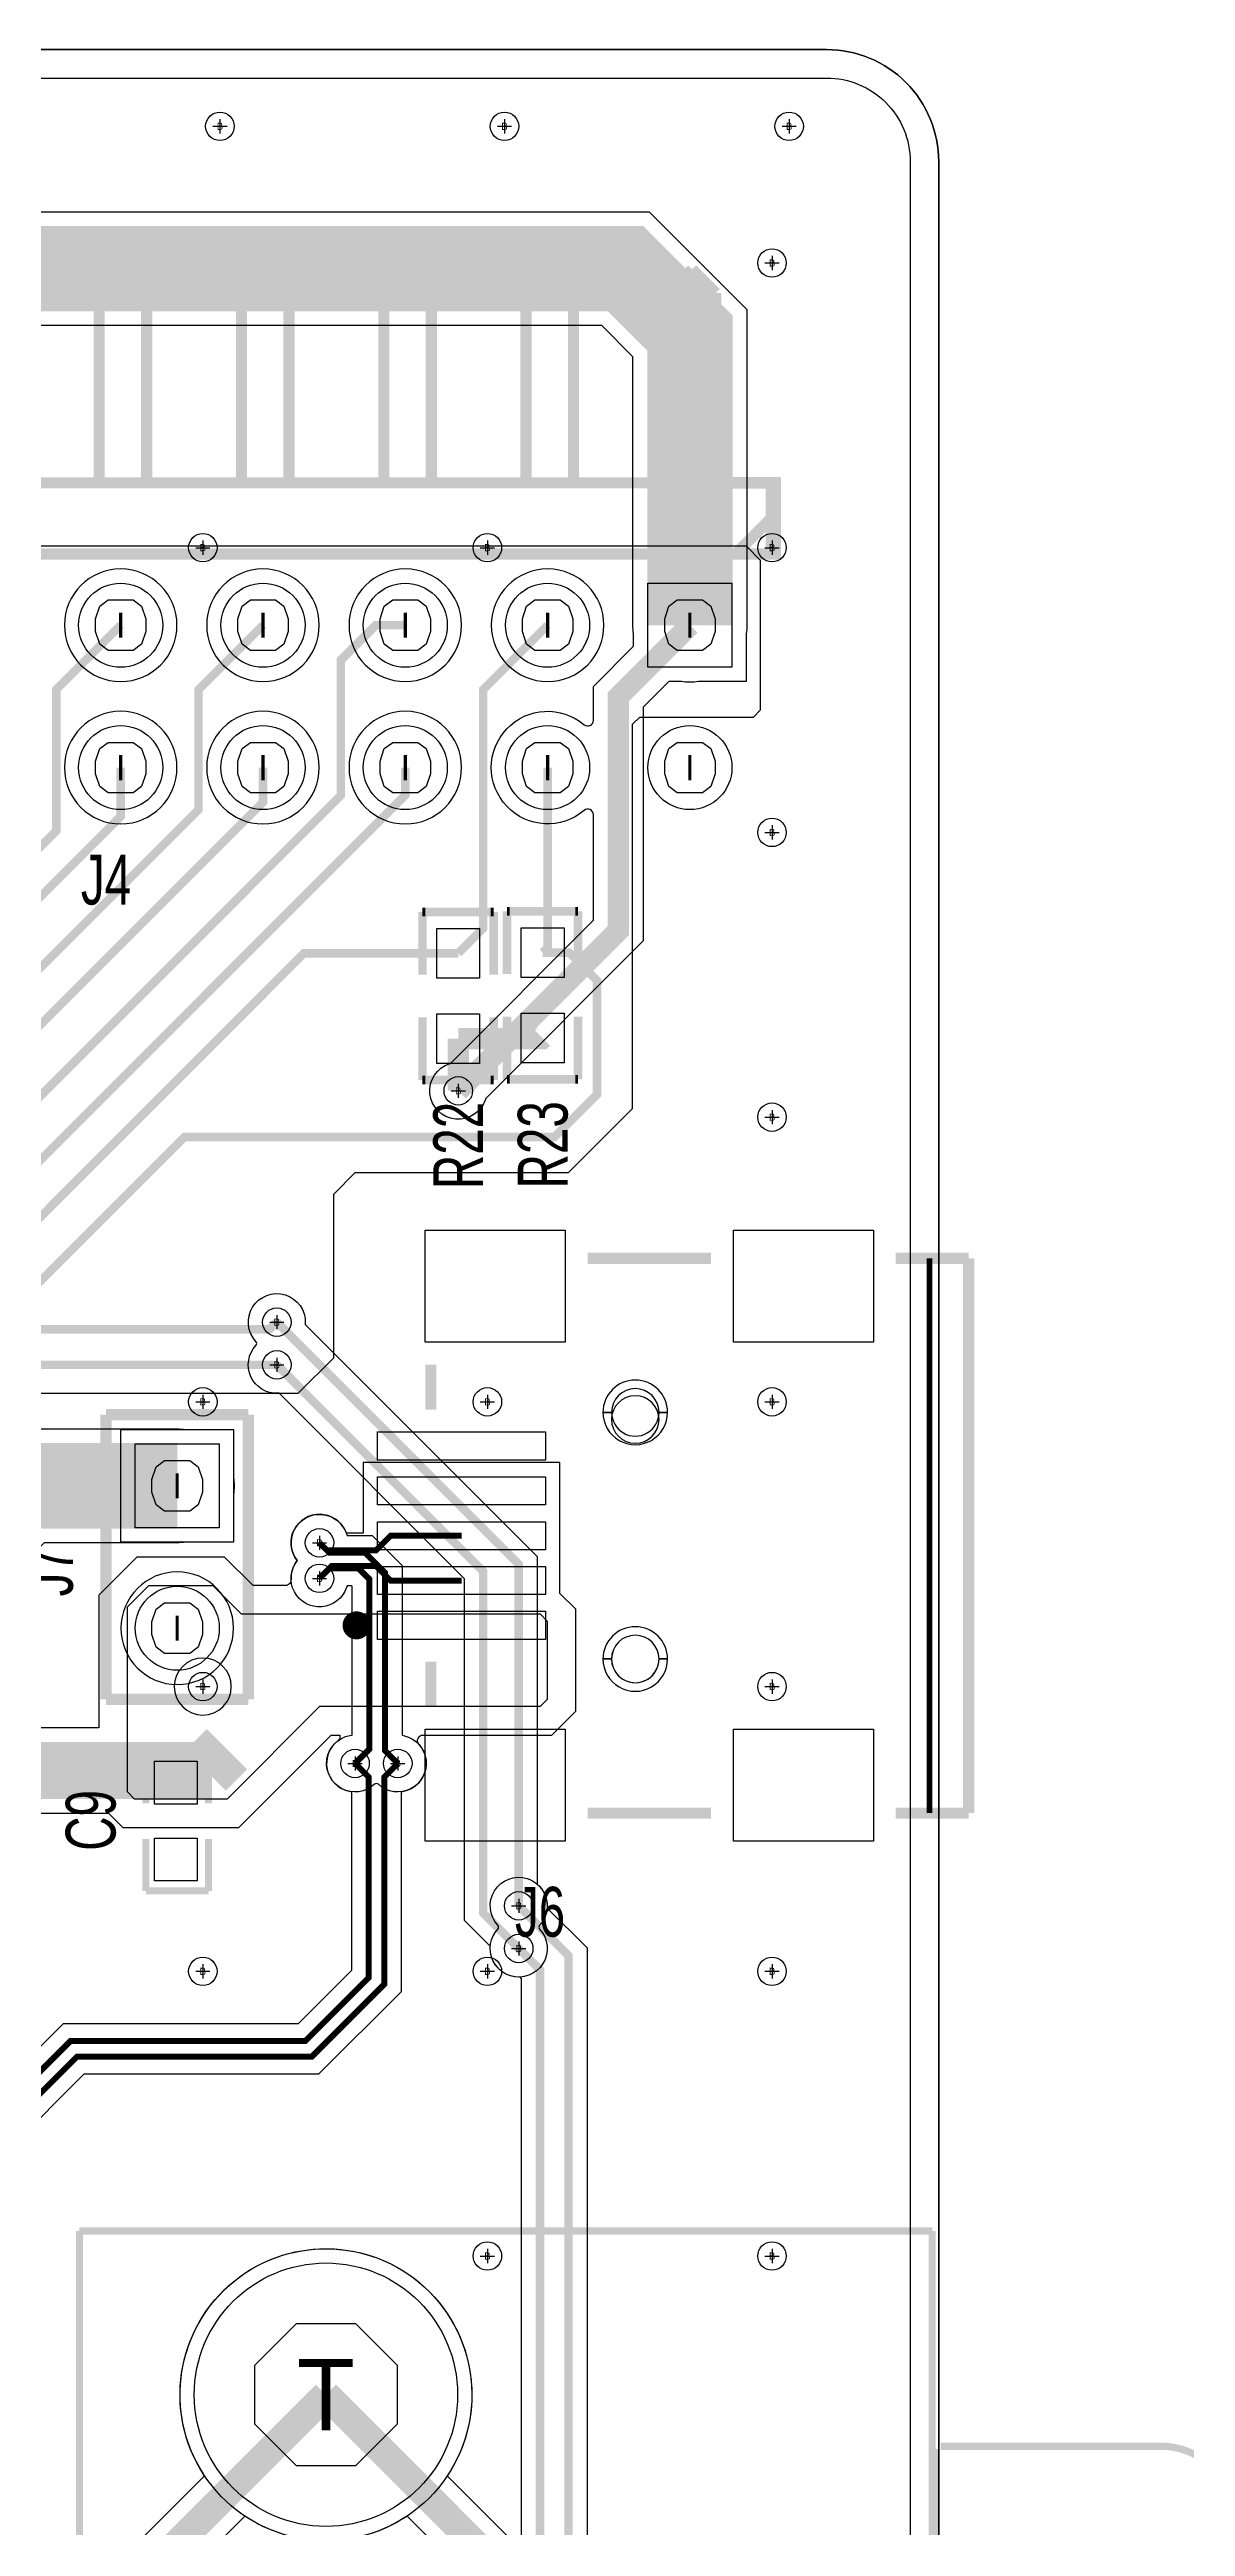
# Model space of a CAD drawing. Extents: x -3 to 10972, y 0 to 3504.
# Drawn here: x 3430 to 4229, y 1764 to 3504 of the extents above; entities that cross this region are included whole.
import ezdxf
from ezdxf.enums import TextEntityAlignment as Align

# ---------------------------------------------------------------- set-up
doc = ezdxf.new("R2010")
doc.units = 0
doc.layers.add('DB-LX16', color=10, linetype='CONTINUOUS')

# ---------------------------------------------------------------- blocks, each defined once
blk = doc.blocks.new('FIGURE_CROSS')
for points in [[(-0.5, 0), (0.5, 0)], [(0, 0.5), (0, -0.5)]]:
    blk.add_lwpolyline(points)
blk = doc.blocks.new('FIGURE_OBLONG')
blk.add_lwpolyline([(-0.5, -0.125), (-0.5, 0.125), (-0.416, 0.375), (-0.25, 0.5), (0.25, 0.5), (0.416, 0.375), (0.5, 0.125), (0.5, -0.125), (0.416, -0.375), (0.25, -0.5), (-0.25, -0.5), (-0.416, -0.375)], close=True)
blk = doc.blocks.new('FIGURE_OCT')
blk.add_lwpolyline([(-0.5, -0.2071), (-0.5, 0.2071), (-0.2071, 0.5), (0.2071, 0.5), (0.5, 0.2071), (0.5, -0.2071), (0.2071, -0.5), (-0.2071, -0.5)], close=True)

msp = doc.modelspace()

# ---------------------------------------------------------------- linework, layer by layer
at = {"layer": 'DB-LX16'}
for points, format in [([(0, 2600), (0, 3425.19, -0.414214), (78.74, 3503.93), (3976.37, 3503.93, -0.414214), (4055.11, 3425.19), (4055.11, 78.74, -0.414214), (3976.37, 0), (78.74, 0, -0.414214), (0, 78.74), (0, 2598.42)], "xyb"), ([(320, 3483.92), (3976.37, 3483.92, -0.414214), (4035.1, 3425.19), (4035.1, 78.74, -0.414214)], "xyb"), ([(2168.35, 3390.02), (3851.57, 3390.02), (3920.3, 3321.29), (3920.3, 3099.55, -0.037453), (3919.85, 3093.58), (3919.82, 3093.43), (3919.82, 3060), (3886.4, 3060), (3886.25, 3059.98, -0.075011), (3874.31, 3059.98), (3874.16, 3060), (3865.5, 3060), (3847.52, 3042.02), (3847.52, 2877.75), (3736.73, 2766.96), (3736.58, 2766.49, -1.650803), (3711.49, 2791.58), (3711.96, 2791.73), (3812.48, 2892.25), (3812.48, 2966.37, 0.63928), (3805.89, 2969.42, -2.162413), (3805.89, 3029.68, 0.63928), (3812.48, 3032.73), (3812.48, 3056.52), (3840.74, 3084.77), (3840.74, 3093.43), (3840.71, 3093.58, -0.037453), (3840.26, 3099.55), (3840.26, 3288.15), (3818.43, 3309.98), (2190.02, 3309.98)], "xyb"), ([(3081.34, 3149.55, 7.87, 7.87, 0), (3881.34, 3149.55, 8, 8, 0), (3940.34, 3149.55, 8, 8, 0), (3940.34, 3199.55, 8, 8, 0), (3881.34, 3199.55, 7.87, 7.87, 0), (3081.34, 3199.55, 7.87, 7.87, 0)], "xyseb"), ([(3135.39, 2560), (3589.15, 2560, 0.02124), (3590.85, 2560), (3605, 2560), (3630, 2585), (3630, 2700), (3645, 2715), (3795, 2715), (3840, 2760), (3840, 3030), (3845, 3035), (3925, 3035), (3930, 3040), (3930, 3145), (3920, 3155), (3055, 3155)], "xyb"), ([(3864.57, 2546.61, 0.99992), (3819.2, 2546.61)], "xyb"), ([(3858.57, 2546.61, 0.999891), (3825.2, 2546.61)], "xyb"), ([(3819.2, 2546.61, 1.00008), (3864.57, 2546.61)], "xyb"), ([(3825.2, 2546.61, 1.000109), (3858.57, 2546.61)], "xyb"), ([(3354.26, 1981.56), (3454.58, 2081.88), (3619.58, 2081.88), (3677.62, 2139.92), (3677.62, 2280.09), (3679.2, 2280.42, 0.575107), (3689.94, 2313.32, -0.647836), (3692.93, 2319.98), (3783.29, 2319.98), (3800.02, 2336.71), (3800.02, 2408.29), (3788.92, 2419.38), (3788.92, 2511.36), (3650.78, 2511.36), (3650.78, 2461.86), (3638.85, 2461.86), (3638.33, 2463.06, 1.138863), (3604.36, 2442.5, 0.18074), (3600, 2429.18, -0.426341), (3596, 2425.02), (3573.29, 2425.02), (3553.29, 2445.02), (3491.71, 2445.02), (3464.98, 2418.29), (3464.98, 2325.02), (3287.57, 2325.02)], "xyb"), ([(3864.57, 2373.39, 0.999899), (3819.2, 2373.39)], "xyb"), ([(3858.57, 2373.39, 0.999863), (3825.2, 2373.39)], "xyb"), ([(3819.2, 2373.39, 1.000101), (3864.57, 2373.39)], "xyb"), ([(3825.2, 2373.39, 1.000137), (3858.57, 2373.39)], "xyb"), ([(3312.43, 2264.98), (3471.71, 2264.98), (3481.71, 2254.98), (3563.29, 2254.98), (3628.29, 2319.98), (3634.3, 2319.98), (3634.3, 2316.95), (3633.45, 2316.35, 0.653526), (3640.8, 2280.42), (3642.38, 2280.09), (3642.38, 2154.52), (3604.98, 2117.12), (3439.98, 2117.12), (3339.66, 2016.8)], "xyb"), ([(3761.98, 1561.27), (3761.98, 2147.98, 0.413269), (3759.99, 2149.98, -0.655106), (3745.34, 2183.64, 0.393467), (3745.34, 2186.36, -1.495542), (3780.01, 2199.3), (3779.98, 2198.43), (3808.02, 2170.39), (3808.02, 1332.92)], "xyb")]:
    msp.add_lwpolyline(points, format=format, dxfattribs=at)
for points in [[(0, 78.74, 0.414214), (78.74, 0), (3976.37, 0, 0.414214), (4055.11, 78.74), (4055.11, 3425.19, 0.414214), (3976.37, 3503.93), (78.74, 3503.93, 0.414214), (0, 3425.19), (0, 2600), (0, 2598.42)], [(20.01, 3425.19, -0.414214), (78.74, 3483.92), (3976.37, 3483.92, -0.414214), (4035.1, 3425.19), (4035.1, 78.74, -0.414214), (3976.37, 20.01), (78.74, 20.01, -0.414214), (20.01, 78.74)], [(3519.83, 3099.55, 1), (3440.73, 3099.55, 1)], [(3619.83, 3099.55, 1), (3540.73, 3099.55, 1)], [(3719.83, 3099.55, 1), (3640.73, 3099.55, 1)], [(3819.83, 3099.55, 1), (3740.73, 3099.55, 1)], [(3519.83, 2999.55, 1), (3440.73, 2999.55, 1)], [(3619.83, 2999.55, 1), (3540.73, 2999.55, 1)], [(3719.83, 2999.55, 1), (3640.73, 2999.55, 1)], [(3610.01, 2609.3), (3609.98, 2608.43), (3773.02, 2445.39), (3773.02, 2215.21, -0.42642), (3774.66, 2186.36, 0.393467), (3774.66, 2183.64, -1.495542), (3739.99, 2170.7), (3740.02, 2171.57), (3721.98, 2189.61), (3721.98, 2429.61), (3591.57, 2560.02), (3590.7, 2559.99, -0.667888), (3575.34, 2593.64, 0.393467), (3575.34, 2596.36, -1.495542)], [(3858.57, 2541.6, 1), (3825.19, 2541.6, 1)], [(1925, 2245.02), (3103.43, 2245.02), (3393.43, 2535.02), (3520, 2535.02, -0.037453), (3525.97, 2534.57), (3526.12, 2534.54), (3559.54, 2534.54), (3559.54, 2501.12), (3559.57, 2500.97, -0.075011), (3559.57, 2489.03), (3559.54, 2488.88), (3559.54, 2455.46), (3526.12, 2455.46), (3525.97, 2455.43, -0.037453), (3520, 2454.98), (3426.57, 2454.98), (3136.57, 2164.98), (1925, 2164.98, -1)], [(3641.26, 2319.67), (3642.88, 2319.98), (3642.88, 2424.42), (3642.42, 2424.88), (3639.41, 2424.88), (3638.95, 2423.53, -1.189132), (3604.36, 2442.5, -1.189132), (3638.95, 2461.47), (3639.41, 2460.12), (3657.02, 2460.12), (3678.12, 2439.02), (3678.12, 2319.84), (3679.65, 2319.47, -1.297325), (3661.36, 2285.34, 0.393467), (3658.64, 2285.34, -1.328838)], [(3559.55, 2395, 1), (3480.45, 2395, 1)], [(3858.57, 2373.38, 1), (3825.19, 2373.38, 1)], [(3558.02, 2354, 1), (3517.98, 2354, 1)], [(3538.38, 1800.97, -9.755204), (3567.57, 1771.32), (3468.74, 1672.48), (3351.02, 1672.48), (3351.02, 1667.48), (3300.98, 1667.48), (3300.98, 1717.52), (3351.02, 1717.52), (3351.02, 1712.52), (3452.16, 1712.52), (3539.26, 1799.61)], [(3680.14, 958.48), (3681.5, 957.6), (3814.98, 1091.09), (3814.98, 1637.82), (3681.5, 1771.31), (3680.14, 1770.43, -9.755204), (3709.79, 1799.62), (3855.02, 1654.4), (3855.02, 1074.51), (3709.79, 929.29, -9.755204)]]:
    msp.add_lwpolyline(points, format="xyb", close=True, dxfattribs=at)
for points, const_width in [([(3880.28, 3099.55), (3880.28, 3304.72), (3835, 3350), (2150, 3350)], 60), ([(3465.17, 3332.88), (3481.84, 3349.55)], 7.87), ([(3481.84, 3349.55), (3498.51, 3332.88)], 7.87), ([(3565.17, 3332.88), (3581.84, 3349.55)], 7.87), ([(3581.84, 3349.55), (3598.51, 3332.88)], 7.87), ([(3665.17, 3332.88), (3681.84, 3349.55)], 7.87), ([(3681.84, 3349.55), (3698.51, 3332.88)], 7.87), ([(3765.17, 3332.88), (3781.84, 3349.55)], 7.87), ([(3781.84, 3349.55), (3798.51, 3332.88)], 7.87), ([(3865.17, 3332.88), (3881.84, 3349.55)], 7.87), ([(3881.84, 3349.55), (3898.51, 3332.88)], 7.87), ([(3465.17, 3199.55), (3465.17, 3332.88)], 7.87), ([(3498.51, 3332.88), (3498.51, 3199.55)], 7.87), ([(3565.17, 3199.55), (3565.17, 3332.88)], 7.87), ([(3598.51, 3332.88), (3598.51, 3199.55)], 7.87), ([(3665.17, 3199.55), (3665.17, 3332.88)], 7.87), ([(3698.51, 3332.88), (3698.51, 3199.55)], 7.87), ([(3765.17, 3199.55), (3765.17, 3332.88)], 7.87), ([(3798.51, 3332.88), (3798.51, 3199.55)], 7.87), ([(3865.17, 3199.55), (3865.17, 3332.88)], 7.87), ([(3898.51, 3332.88), (3898.51, 3199.55)], 7.87), ([(3937.34, 3199.55), (3937.34, 3149.55)], 7.87), ([(3937.34, 3174.55), (3912.34, 3149.55)], 7.87), ([(3480.28, 3099.55), (3435, 3054.27), (3435, 2955), (3285, 2805), (2685.98, 2805), (2450, 2569.02), (2450, 2480.22), (2499.02, 2431.2)], 6), ([(3580.28, 3099.55), (3535, 3054.27), (3535, 2970), (3325, 2760), (2765, 2760), (2550, 2545), (2550, 2480.22), (2599.02, 2431.2)], 6), ([(3680.28, 3099.55), (3659.55, 3099.55), (3635, 3075), (3635, 2980), (3365, 2710), (2810, 2710), (2650, 2550), (2650, 2480.22), (2699.02, 2431.2)], 6), ([(3880.28, 3099.55), (3830, 3049.27), (3830, 2885), (3717.48, 2772.48)], 15), ([(3717.48, 2869.09), (3735, 2886.61), (3735, 3054.27), (3780.28, 3099.55)], 6), ([(2499.02, 2531.2), (2752.82, 2785), (3300, 2785), (3480.28, 2965.28), (3480.28, 2999.55)], 6), ([(3580.28, 2999.55), (3580.28, 2975.28), (3340, 2735), (2802.82, 2735), (2599.02, 2531.2)], 6), ([(2699.02, 2531.2), (2852.82, 2685), (3385, 2685), (3680.28, 2980.28), (3680.28, 2999.55)], 6), ([(3780.28, 2999.55), (3780.28, 2873.02), (3776.82, 2869.56)], 6), ([(3692.34, 2854.09), (3692.34, 2898.09)], 6), ([(3692.34, 2898.09), (3694.34, 2898.09)], 6), ([(3694.34, 2898.09), (3740.34, 2898.09)], 6), ([(3740.34, 2898.09), (3742.34, 2898.09)], 6), ([(3742.34, 2898.09), (3742.34, 2854.09)], 6), ([(3751.68, 2854.56), (3751.68, 2898.56)], 6), ([(3751.68, 2898.56), (3753.68, 2898.56)], 6), ([(3753.68, 2898.56), (3799.68, 2898.56)], 6), ([(3799.68, 2898.56), (3801.68, 2898.56)], 6), ([(3801.68, 2898.56), (3801.68, 2854.56)], 6), ([(3717.48, 2869.09), (3609.09, 2869.09), (3400, 2660), (2865, 2660), (2750, 2545), (2750, 2480.22), (2799.02, 2431.2)], 6), ([(3776.82, 2869.56), (3795.44, 2869.56), (3815, 2850), (3815, 2770), (3785, 2740), (3525, 2740), (3420, 2635), (2902.82, 2635), (2799.02, 2531.2)], 6), ([(3692.34, 2824.09), (3692.34, 2780.09)], 6), ([(3742.34, 2780.09), (3742.34, 2824.09)], 6), ([(3751.68, 2824.56), (3751.68, 2780.56)], 6), ([(3801.68, 2780.56), (3801.68, 2824.56)], 6), ([(3717.48, 2809.09), (3776.35, 2809.09), (3776.82, 2809.56)], 15), ([(3717.48, 2809.09), (3717.48, 2772.48)], 15), ([(3692.34, 2780.09), (3694.34, 2780.09)], 6), ([(3694.34, 2780.09), (3740.34, 2780.09)], 6), ([(3740.34, 2780.09), (3742.34, 2780.09)], 6), ([(3751.68, 2780.56), (3753.68, 2780.56)], 6), ([(3753.68, 2780.56), (3799.68, 2780.56)], 6), ([(3799.68, 2780.56), (3801.68, 2780.56)], 6), ([(3808.42, 2654.88), (3895.05, 2654.88)], 7.87), ([(4076.14, 2654.88), (4024.96, 2654.88)], 7.87), ([(4048.59, 2654.88), (4048.59, 2265.12)], 3.94), ([(4076.14, 2265.12), (4076.14, 2654.88)], 7.87), ([(3590, 2610), (3585, 2605), (2905, 2605), (2850, 2550), (2850, 2480.22), (2899.02, 2431.2)], 6), ([(3590, 2610), (3760, 2440), (3760, 2200)], 6), ([(3590, 2580), (2947.82, 2580), (2899.02, 2531.2)], 6), ([(3590, 2580), (3735, 2435), (3735, 2195), (3760, 2170)], 6), ([(3698.2, 2580.08), (3698.2, 2548.58)], 7.87), ([(3470, 2345), (3470, 2545)], 7.87), ([(3470, 2545), (3570, 2545)], 7.87), ([(3570, 2545), (3570, 2345)], 7.87), ([(1985, 2205), (3120, 2205), (3410, 2495), (3520, 2495)], 60), ([(3620, 2455), (3625.25, 2449.75), (3659.68, 2449.75), (3669.93, 2460), (3719.85, 2460)], 4.2), ([(3675, 2300), (3666, 2309), (3666, 2434), (3652, 2448), (3627, 2448), (3620, 2455)], 4.2), ([(3620, 2430), (3628.75, 2438.75), (3659.68, 2438.75), (3669.93, 2428.5), (3719.85, 2428.5)], 4.2), ([(3645, 2300), (3655, 2310), (3655, 2429.44), (3647.44, 2437), (3627, 2437), (3620, 2430)], 4.2), ([(3698.2, 2371.42), (3698.2, 2339.92)], 7.87), ([(3570, 2345), (3470, 2345)], 7.87), ([(3145, 2085), (3145, 2140), (3300, 2295), (3540, 2295)], 40), ([(3555, 2310), (3540, 2295)], 40), ([(3155.2, 1989.34), (3180.77, 1989.34), (3185.11, 1993.68), (3349.24, 1993.68), (3449.56, 2094), (3614.56, 2094), (3665.5, 2144.94), (3665.5, 2290.5), (3675, 2300)], 4.2), ([(3155.2, 2009.03), (3180.76, 2009.03), (3185.11, 2004.68), (3344.68, 2004.68), (3445, 2105), (3610, 2105), (3654.5, 2149.5), (3654.5, 2290.5), (3645, 2300)], 4.2), ([(3498, 2309.5), (3542, 2309.5)], 5), ([(3498, 2272), (3498, 2309.5)], 5), ([(3542, 2309.5), (3542, 2272)], 5), ([(3808.42, 2265.12), (3895.05, 2265.12)], 7.87), ([(4024.96, 2265.12), (4076.14, 2265.12)], 7.87), ([(3498, 2247), (3498, 2210.5)], 5), ([(3542, 2210.5), (3542, 2247)], 5), ([(3498, 2210.5), (3542, 2210.5)], 5), ([(3720.99, 1264.3), (3795, 1338.31), (3795, 2165), (3760, 2200)], 6), ([(3760, 2170), (3775, 2155), (3775, 1408.47), (3720.99, 1354.46)], 6), ([(3451.3, 1971.54), (4050.53, 1971.54)], 5), ([(3451.3, 757.37), (3451.3, 1971.54)], 5), ([(4050.53, 1971.54), (4050.53, 757.37)], 5), ([(3326, 1692.5), (3460.45, 1692.5), (3624.53, 1856.58)], 20), ([(3624.53, 872.33), (3835, 1082.8), (3835, 1646.11), (3624.53, 1856.58)], 20), ([(4052.53, 907.33), (4052.53, 1818.33)], 5)]:
    msp.add_lwpolyline(points, dxfattribs=dict(at, const_width=const_width))
for points in [[(3909.81, 3129.08), (3909.81, 3070.02), (3850.75, 3070.02), (3850.75, 3129.08)], [(3909.81, 3129.08), (3909.81, 3070.02), (3850.75, 3070.02), (3850.75, 3129.08)], [(3702.48, 2886.59), (3732.48, 2886.59), (3732.48, 2851.59), (3702.48, 2851.59)], [(3761.82, 2887.06), (3791.82, 2887.06), (3791.82, 2852.06), (3761.82, 2852.06)], [(3702.48, 2826.59), (3732.48, 2826.59), (3732.48, 2791.59), (3702.48, 2791.59)], [(3761.82, 2827.06), (3791.82, 2827.06), (3791.82, 2792.06), (3761.82, 2792.06)], [(3792.68, 2674.57), (3792.68, 2595.83), (3694.26, 2595.83), (3694.26, 2674.57)], [(4009.22, 2674.57), (4009.22, 2595.83), (3910.8, 2595.83), (3910.8, 2674.57)], [(3480.46, 2455.46), (3480.46, 2534.54), (3559.54, 2534.54), (3559.54, 2455.46)], [(3490.47, 2524.53), (3549.53, 2524.53), (3549.53, 2465.47), (3490.47, 2465.47)], [(3490.47, 2524.53), (3549.53, 2524.53), (3549.53, 2465.47), (3490.47, 2465.47)], [(3778.91, 2532.84), (3778.91, 2513.14), (3660.8, 2513.14), (3660.8, 2532.84)], [(3778.91, 2501.34), (3778.91, 2481.66), (3660.8, 2481.66), (3660.8, 2501.34)], [(3778.91, 2469.84), (3778.91, 2450.16), (3660.8, 2450.16), (3660.8, 2469.84)], [(3778.91, 2438.34), (3778.91, 2418.66), (3660.8, 2418.66), (3660.8, 2438.34)], [(3780, 2400), (3780, 2345), (3775, 2340), (3620, 2340), (3555, 2275), (3490, 2275), (3485, 2280), (3485, 2410), (3500, 2425), (3545, 2425), (3565, 2405), (3775, 2405)], [(3778.91, 2406.86), (3778.91, 2387.16), (3660.8, 2387.16), (3660.8, 2406.86)], [(3792.68, 2324.17), (3792.68, 2245.43), (3694.26, 2245.43), (3694.26, 2324.17)], [(4009.22, 2324.17), (4009.22, 2245.43), (3910.8, 2245.43), (3910.8, 2324.17)], [(3534, 2271.5), (3504, 2271.5), (3504, 2301.5), (3534, 2301.5)], [(3534, 2217.5), (3504, 2217.5), (3504, 2247.5), (3534, 2247.5)]]:
    msp.add_lwpolyline(points, close=True, dxfattribs=at)
for points in [[(3825.2, 2546.61), (3819.2, 2546.61)], [(3819.2, 2546.61), (3825.2, 2546.61)], [(3864.57, 2546.61), (3858.57, 2546.61)], [(3858.57, 2546.61), (3864.57, 2546.61)], [(3825.2, 2373.39), (3819.2, 2373.39)], [(3819.2, 2373.39), (3825.2, 2373.39)], [(3864.57, 2373.39), (3858.57, 2373.39)], [(3858.57, 2373.39), (3864.57, 2373.39)]]:
    msp.add_lwpolyline(points, dxfattribs=at)
at = {"layer": 'DB-LX16', "const_width": 9.84}
msp.add_lwpolyline([(3650.94, 2397.01, 1), (3641.11, 2397, 1)], format="xyb", close=True, dxfattribs=at)
at = {"layer": 'DB-LX16', "const_width": 5}
msp.add_lwpolyline([(4056.53, 1820.33), (4214.53, 1820.33, -0.374025), (4263.53, 1771.33)], format="xyb", dxfattribs=at)
at = {"layer": 'DB-LX16'}
for centre, radius in [((3550, 3450), 10), ((3750, 3450), 10), ((3950, 3450), 10), ((3938, 3354), 10), ((3538, 3154), 10), ((3738, 3154), 10), ((3938, 3154), 10), ((3480.28, 3099.55), 29.53), ((3480.28, 3099.55), 29.53), ((3580.28, 3099.55), 29.53), ((3580.28, 3099.55), 29.53), ((3680.28, 3099.55), 29.53), ((3680.28, 3099.55), 29.53), ((3780.28, 3099.55), 29.53), ((3780.28, 3099.55), 29.53), ((3480.28, 2999.55), 29.53), ((3480.28, 2999.55), 29.53), ((3580.28, 2999.55), 29.53), ((3580.28, 2999.55), 29.53), ((3680.28, 2999.55), 29.53), ((3680.28, 2999.55), 29.53), ((3780.28, 2999.55), 29.53), ((3780.28, 2999.55), 29.53), ((3880.28, 2999.55), 29.53), ((3880.28, 2999.55), 29.53), ((3938, 2954), 10), ((3717.48, 2772.48), 10), ((3938, 2754), 10), ((3590, 2610), 10), ((3590, 2580), 10), ((3538, 2554), 10), ((3738, 2554), 10), ((3938, 2554), 10), ((3620, 2455), 10), ((3620, 2430), 10), ((3520, 2395), 29.53), ((3520, 2395), 29.53), ((3538, 2354), 10), ((3938, 2354), 10), ((3645, 2300), 10), ((3675, 2300), 10), ((3760, 2200), 10), ((3760, 2170), 10), ((3538, 2154), 10), ((3738, 2154), 10), ((3938, 2154), 10), ((3624.53, 1856.58), 92.52), ((3624.53, 1856.58), 92.52), ((3738, 1954), 10), ((3938, 1954), 10)]:
    msp.add_circle(centre, radius, dxfattribs=at)

# ---------------------------------------------------------------- block references
for name, p, xscale, yscale in [('FIGURE_CROSS', (3550, 3450), 10, 10), ('FIGURE_CROSS', (3750, 3450), 10, 10), ('FIGURE_CROSS', (3950, 3450), 10, 10), ('FIGURE_CROSS', (3938, 3354), 10, 10), ('FIGURE_CROSS', (3538, 3154), 10, 10), ('FIGURE_CROSS', (3738, 3154), 10, 10), ('FIGURE_CROSS', (3938, 3154), 10, 10), ('FIGURE_OBLONG', (3480.28, 3099.55), 35.43, 35.43), ('FIGURE_OBLONG', (3580.28, 3099.55), 35.43, 35.43), ('FIGURE_OBLONG', (3680.28, 3099.55), 35.43, 35.43), ('FIGURE_OBLONG', (3780.28, 3099.55), 35.43, 35.43), ('FIGURE_OBLONG', (3880.28, 3099.55), 35.43, 35.43), ('FIGURE_OBLONG', (3480.28, 2999.55), 35.43, 35.43), ('FIGURE_OBLONG', (3580.28, 2999.55), 35.43, 35.43), ('FIGURE_OBLONG', (3680.28, 2999.55), 35.43, 35.43), ('FIGURE_OBLONG', (3780.28, 2999.55), 35.43, 35.43), ('FIGURE_OBLONG', (3880.28, 2999.55), 35.43, 35.43), ('FIGURE_CROSS', (3938, 2954), 10, 10), ('FIGURE_CROSS', (3717.48, 2772.48), 10, 10), ('FIGURE_CROSS', (3938, 2754), 10, 10), ('FIGURE_CROSS', (3590, 2610), 10, 10), ('FIGURE_CROSS', (3590, 2580), 10, 10), ('FIGURE_CROSS', (3538, 2554), 10, 10), ('FIGURE_CROSS', (3738, 2554), 10, 10), ('FIGURE_CROSS', (3938, 2554), 10, 10), ('FIGURE_OBLONG', (3520, 2495), 35.43, 35.43), ('FIGURE_CROSS', (3620, 2455), 10, 10), ('FIGURE_CROSS', (3620, 2430), 10, 10), ('FIGURE_OBLONG', (3520, 2395), 35.43, 35.43), ('FIGURE_CROSS', (3538, 2354), 10, 10), ('FIGURE_CROSS', (3938, 2354), 10, 10), ('FIGURE_CROSS', (3645, 2300), 10, 10), ('FIGURE_CROSS', (3675, 2300), 10, 10), ('FIGURE_CROSS', (3760, 2200), 10, 10), ('FIGURE_CROSS', (3760, 2170), 10, 10), ('FIGURE_CROSS', (3538, 2154), 10, 10), ('FIGURE_CROSS', (3738, 2154), 10, 10), ('FIGURE_CROSS', (3938, 2154), 10, 10), ('FIGURE_CROSS', (3738, 1954), 10, 10), ('FIGURE_CROSS', (3938, 1954), 10, 10), ('FIGURE_OCT', (3624.53, 1856.58), 100, 100)]:
    msp.add_blockref(name, p, dxfattribs=dict(at, xscale=xscale, yscale=yscale))

# ---------------------------------------------------------------- texts
for s, height, p in [('B', 5, (3550, 3450)), ('B', 5, (3750, 3450)), ('B', 5, (3950, 3450)), ('B', 5, (3938, 3354)), ('B', 5, (3538, 3154)), ('B', 5, (3738, 3154)), ('B', 5, (3938, 3154)), ('I', 17.71, (3480.28, 3099.55)), ('I', 17.71, (3580.28, 3099.55)), ('I', 17.71, (3680.28, 3099.55)), ('I', 17.71, (3780.28, 3099.55)), ('I', 17.71, (3880.28, 3099.55)), ('I', 17.71, (3480.28, 2999.55)), ('I', 17.71, (3580.28, 2999.55)), ('I', 17.71, (3680.28, 2999.55)), ('I', 17.71, (3780.28, 2999.55)), ('I', 17.71, (3880.28, 2999.55)), ('B', 5, (3938, 2954)), ('B', 5, (3717.48, 2772.48)), ('B', 5, (3938, 2754)), ('B', 5, (3590, 2610)), ('B', 5, (3590, 2580)), ('B', 5, (3538, 2554)), ('B', 5, (3738, 2554)), ('B', 5, (3938, 2554)), ('I', 17.71, (3520, 2495)), ('B', 5, (3620, 2455)), ('B', 5, (3620, 2430)), ('I', 17.71, (3520, 2395)), ('B', 5, (3538, 2354)), ('B', 5, (3938, 2354)), ('B', 5, (3645, 2300)), ('B', 5, (3675, 2300)), ('B', 5, (3760, 2200)), ('B', 5, (3760, 2170)), ('B', 5, (3538, 2154)), ('B', 5, (3738, 2154)), ('B', 5, (3938, 2154)), ('B', 5, (3738, 1954)), ('B', 5, (3938, 1954)), ('T', 50, (3624.53, 1856.58))]:
    msp.add_text(s, height=height, dxfattribs=at).set_placement(p, align=Align.MIDDLE_CENTER)
at = {"layer": 'DB-LX16', "width": 0.714286}
for s, p in [('J4', (3470, 2903.33)), ('J6', (3775, 2178.33))]:
    msp.add_text(s, height=35, dxfattribs=at).set_placement(p, align=Align.CENTER)
for s, p in [('R22', (3734.98, 2734.09)), ('R23', (3794.32, 2734.56)), ('J7', (3446.67, 2435)), ('C9', (3476.67, 2260))]:
    msp.add_text(s, height=35, rotation=90, dxfattribs=at).set_placement(p, align=Align.CENTER)

doc.saveas('drawing.dxf')
